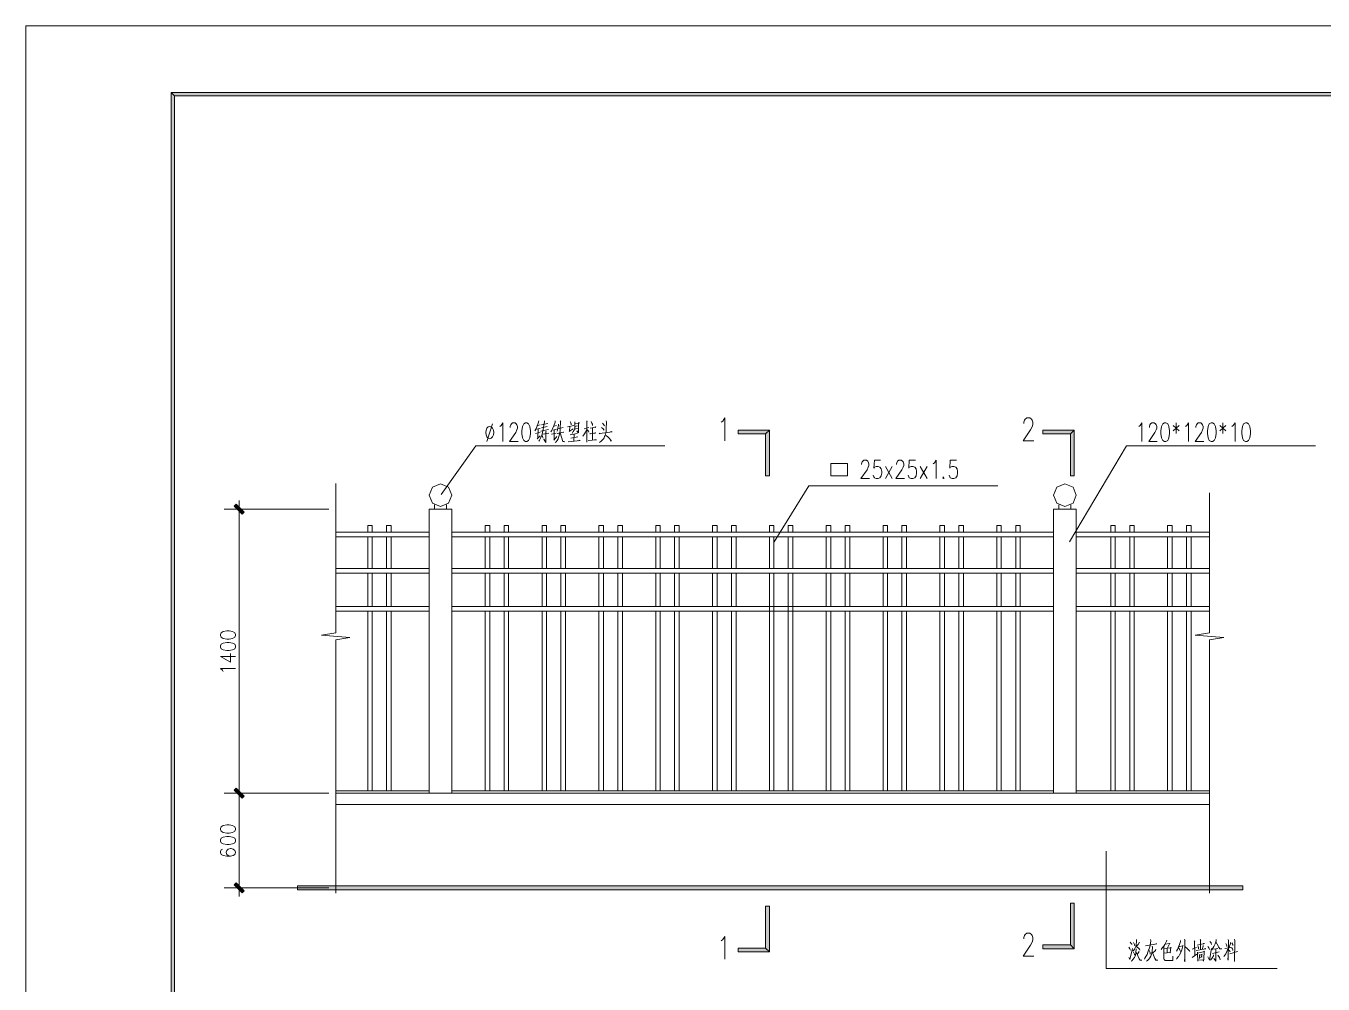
# Model space of a CAD drawing. Header units: millimetres. Extents: x 0 to 414, y 0 to 292.
# Drawn here: x 0 to 187.3, y 154.1 to 292.5 of the extents above; entities that cross this region are included whole.
import ezdxf

# ---------------------------------------------------------------- set-up
doc = ezdxf.new("R2010")
doc.units = ezdxf.units.MM

msp = doc.modelspace()

# ---------------------------------------------------------------- hatches: boundary and pattern name
h = msp.add_hatch(color=0)
h.dxf.hatch_style = 2
h.paths.add_polyline_path([(404.473833, 282.857222), (403.997583, 282.380972), (21.448889, 282.380972), (20.976167, 282.857222)])
h = msp.add_hatch(color=0)
h.dxf.hatch_style = 2
h.paths.add_polyline_path([(20.976167, 282.857222), (21.448889, 282.380972), (21.448889, 10.085917), (20.976167, 9.609667)])
h = msp.add_hatch(color=0)
h.dxf.hatch_style = 2
h.paths.add_polyline_path([(102.810028, 233.538889), (102.810028, 234.085694), (107.329111, 234.085694), (106.778778, 233.538889)])
h = msp.add_hatch(color=0)
h.dxf.hatch_style = 2
h.paths.add_polyline_path([(106.778778, 233.538889), (107.329111, 234.085694), (107.329111, 227.502861), (106.778778, 227.502861)])
h = msp.add_hatch(color=0)
h.dxf.hatch_style = 2
h.paths.add_polyline_path([(146.826111, 233.538889), (146.826111, 234.085694), (151.345194, 234.085694), (150.794861, 233.538889)])
h = msp.add_hatch(color=0)
h.dxf.hatch_style = 2
h.paths.add_polyline_path([(150.794861, 233.538889), (151.345194, 234.085694), (151.345194, 227.502861), (150.794861, 227.502861)])
h = msp.add_hatch(color=0)
h.dxf.hatch_style = 2
h.paths.add_polyline_path([(31.520694, 222.25), (31.231417, 221.957194), (30.081361, 223.10725), (30.370639, 223.396528)])
h = msp.add_hatch(color=0)
h.dxf.hatch_style = 2
h.paths.add_polyline_path([(31.520694, 181.218417), (31.231417, 180.929139), (30.081361, 182.075667), (30.370639, 182.364944)])
h = msp.add_hatch(color=0)
h.dxf.hatch_style = 2
h.paths.add_polyline_path([(30.081361, 182.075667), (30.370639, 182.364944), (31.520694, 181.218417), (31.231417, 180.929139)])
h = msp.add_hatch(color=0)
h.dxf.hatch_style = 2
h.paths.add_polyline_path([(30.081361, 168.398472), (30.370639, 168.691278), (31.520694, 167.541222), (31.231417, 167.251944)])
h = msp.add_hatch(color=0)
h.dxf.hatch_style = 2
h.paths.add_polyline_path([(175.693917, 168.24325), (175.693917, 167.696444), (39.183028, 167.696444), (39.183028, 168.24325)])
h = msp.add_hatch(color=0)
h.dxf.hatch_style = 2
h.paths.add_polyline_path([(107.329111, 158.732361), (106.778778, 159.279167), (106.778778, 165.315194), (107.329111, 165.315194)])
h = msp.add_hatch(color=0)
h.dxf.hatch_style = 2
h.paths.add_polyline_path([(151.345194, 159.180389), (150.794861, 159.727194), (150.794861, 165.763222), (151.345194, 165.763222)])
h = msp.add_hatch(color=0)
h.dxf.hatch_style = 2
h.paths.add_polyline_path([(102.810028, 158.732361), (102.810028, 159.279167), (106.778778, 159.279167), (107.329111, 158.732361)])
h = msp.add_hatch(color=0)
h.dxf.hatch_style = 2
h.paths.add_polyline_path([(146.826111, 159.180389), (146.826111, 159.727194), (150.794861, 159.727194), (151.345194, 159.180389)])

# ---------------------------------------------------------------- linework, layer by layer
at = {"color": 0, "lineweight": 0}
for points in [[(0, 0), (0, 292.466889), (414.0835, 292.466889), (414.0835, 0)], [(404.473833, 282.857222), (403.997583, 282.380972), (21.448889, 282.380972), (20.976167, 282.857222)], [(20.976167, 282.857222), (21.448889, 282.380972), (21.448889, 10.085917), (20.976167, 9.609667)], [(72.121889, 235.115806), (71.857306, 234.988806), (71.680917, 234.611333), (71.592722, 233.979861), (71.592722, 233.598861), (71.680917, 232.970917), (71.857306, 232.589917), (72.121889, 232.462917), (72.298278, 232.462917), (72.562861, 232.589917), (72.73925, 232.970917), (72.827444, 233.598861), (72.827444, 233.979861), (72.73925, 234.611333), (72.562861, 234.988806), (72.298278, 235.115806)], [(102.810028, 233.538889), (102.810028, 234.085694), (107.329111, 234.085694), (106.778778, 233.538889)], [(106.778778, 233.538889), (107.329111, 234.085694), (107.329111, 227.502861), (106.778778, 227.502861)], [(146.826111, 233.538889), (146.826111, 234.085694), (151.345194, 234.085694), (150.794861, 233.538889)], [(150.794861, 233.538889), (151.345194, 234.085694), (151.345194, 227.502861), (150.794861, 227.502861)], [(164.390917, 235.115806), (164.126333, 234.988806), (163.949944, 234.611333), (163.86175, 233.979861), (163.86175, 233.598861), (163.949944, 232.970917), (164.126333, 232.589917), (164.390917, 232.462917), (164.567306, 232.462917), (164.831889, 232.589917), (165.008278, 232.970917), (165.096472, 233.598861), (165.096472, 233.979861), (165.008278, 234.611333), (164.831889, 234.988806), (164.567306, 235.115806)], [(171.107806, 235.115806), (170.843222, 234.988806), (170.666833, 234.611333), (170.578639, 233.979861), (170.578639, 233.598861), (170.666833, 232.970917), (170.843222, 232.589917), (171.107806, 232.462917), (171.284194, 232.462917), (171.548778, 232.589917), (171.725167, 232.970917), (171.813361, 233.598861), (171.813361, 233.979861), (171.725167, 234.611333), (171.548778, 234.988806), (171.284194, 235.115806)], [(176.057278, 235.115806), (175.792694, 234.988806), (175.612778, 234.611333), (175.524583, 233.979861), (175.524583, 233.598861), (175.612778, 232.970917), (175.792694, 232.589917), (176.057278, 232.462917), (176.233667, 232.462917), (176.49825, 232.589917), (176.674639, 232.970917), (176.762833, 233.598861), (176.762833, 233.979861), (176.674639, 234.611333), (176.49825, 234.988806), (176.233667, 235.115806)], [(116.183833, 229.259694), (118.625056, 229.259694), (118.625056, 227.471111), (116.183833, 227.471111)], [(58.201278, 224.701806), (58.681056, 225.862444), (59.841694, 226.342222), (61.002333, 225.862444), (61.482111, 224.701806), (61.002333, 223.541167), (59.841694, 223.057861), (58.681056, 223.541167)], [(148.360694, 224.701806), (148.840472, 225.862444), (150.001111, 226.342222), (151.16175, 225.862444), (151.641528, 224.701806), (151.16175, 223.541167), (150.001111, 223.057861), (148.840472, 223.541167)], [(31.520694, 222.25), (31.231417, 221.957194), (30.081361, 223.10725), (30.370639, 223.396528)], [(28.067, 204.413556), (28.169306, 204.163083), (28.483278, 203.997278), (29.005389, 203.912611), (29.315833, 203.912611), (29.837944, 203.997278), (30.151917, 204.163083), (30.254222, 204.413556), (30.254222, 204.579361), (30.151917, 204.829833), (29.837944, 204.995639), (29.315833, 205.080306), (29.005389, 205.080306), (28.483278, 204.995639), (28.169306, 204.829833), (28.067, 204.579361)], [(28.067, 202.744917), (28.169306, 202.494444), (28.483278, 202.328639), (29.005389, 202.2475), (29.315833, 202.2475), (29.837944, 202.328639), (30.151917, 202.494444), (30.254222, 202.744917), (30.254222, 202.91425), (30.151917, 203.164722), (29.837944, 203.330528), (29.315833, 203.411667), (29.005389, 203.411667), (28.483278, 203.330528), (28.169306, 203.164722), (28.067, 202.91425)], [(31.520694, 181.218417), (31.231417, 180.929139), (30.081361, 182.075667), (30.370639, 182.364944)], [(30.081361, 182.075667), (30.370639, 182.364944), (31.520694, 181.218417), (31.231417, 180.929139)], [(28.067, 176.392417), (28.169306, 176.141944), (28.483278, 175.976139), (29.005389, 175.891472), (29.315833, 175.891472), (29.837944, 175.976139), (30.151917, 176.141944), (30.254222, 176.392417), (30.254222, 176.558222), (30.151917, 176.808694), (29.837944, 176.9745), (29.315833, 177.059167), (29.005389, 177.059167), (28.483278, 176.9745), (28.169306, 176.808694), (28.067, 176.558222)], [(28.067, 174.723778), (28.169306, 174.476833), (28.483278, 174.3075), (29.005389, 174.226361), (29.315833, 174.226361), (29.837944, 174.3075), (30.151917, 174.476833), (30.254222, 174.723778), (30.254222, 174.893111), (30.151917, 175.143583), (29.837944, 175.309389), (29.315833, 175.390528), (29.005389, 175.390528), (28.483278, 175.309389), (28.169306, 175.143583), (28.067, 174.893111)], [(30.081361, 168.398472), (30.370639, 168.691278), (31.520694, 167.541222), (31.231417, 167.251944)], [(175.693917, 168.24325), (175.693917, 167.696444), (39.183028, 167.696444), (39.183028, 168.24325)], [(107.329111, 158.732361), (106.778778, 159.279167), (106.778778, 165.315194), (107.329111, 165.315194)], [(151.345194, 159.180389), (150.794861, 159.727194), (150.794861, 165.763222), (151.345194, 165.763222)], [(102.810028, 158.732361), (102.810028, 159.279167), (106.778778, 159.279167), (107.329111, 158.732361)], [(146.826111, 159.180389), (146.826111, 159.727194), (150.794861, 159.727194), (151.345194, 159.180389)]]:
    msp.add_lwpolyline(points, close=True, dxfattribs=at)
for points in [[(67.348806, 234.988806), (66.555056, 232.462917)], [(68.410667, 234.611333), (68.587056, 234.738333), (68.851639, 235.115806), (68.851639, 232.462917)], [(69.9135, 234.484333), (69.9135, 234.611333), (70.001694, 234.861806), (70.089889, 234.988806), (70.266278, 235.115806), (70.619056, 235.115806), (70.795444, 234.988806), (70.883639, 234.861806), (70.971833, 234.611333), (70.971833, 234.357333), (70.883639, 234.106861), (70.70725, 233.725861), (69.825306, 232.462917), (71.060028, 232.462917)], [(74.065694, 235.443889), (73.956333, 235.080528), (73.75525, 234.561944), (73.610611, 234.202111), (73.487139, 233.993972)], [(74.227972, 234.332639), (74.210333, 234.332639), (73.719972, 234.202111)], [(73.938694, 234.255028), (73.899889, 232.858028), (73.811694, 232.805111), (74.245611, 233.270778)], [(73.88225, 234.770083), (74.245611, 234.872389)], [(74.841806, 235.443889), (74.841806, 235.260444), (74.788889, 234.770083), (74.679528, 234.202111), (74.570167, 233.736444), (74.460806, 233.348389), (74.298528, 232.935639), (74.153889, 232.649889), (74.044528, 232.469972)], [(74.316167, 233.944583), (75.459167, 234.177417)], [(75.240444, 234.614861), (74.425528, 234.434944)], [(74.443167, 234.847694), (75.332167, 235.055833)], [(76.415194, 235.415667), (76.379917, 235.211056), (76.2, 234.692472), (76.020083, 234.255028), (75.871917, 233.969278), (75.783722, 233.83875)], [(76.073, 234.071583), (76.577472, 234.226806)], [(76.270556, 234.099806), (76.252917, 232.678111), (76.217639, 232.625194), (76.651556, 233.143778)], [(76.616278, 234.745389), (76.235278, 234.667778)], [(77.138389, 235.415667), (77.212472, 235.288667), (77.177194, 235.313361), (77.12075, 234.304417), (77.103111, 233.993972), (77.050194, 233.556528), (76.99375, 233.299), (76.905556, 233.01325), (76.813833, 232.805111), (76.669194, 232.572278), (76.524556, 232.417056), (76.415194, 232.31475)], [(76.887917, 234.925306), (76.887917, 234.823), (76.796194, 234.382028), (76.725639, 234.1245), (76.669194, 233.916361)], [(76.778556, 234.279722), (77.554667, 234.459639)], [(78.189667, 234.561944), (79.075139, 234.770083)], [(78.514222, 234.614861), (78.478944, 233.916361), (78.404861, 233.891667), (79.004583, 234.279722)], [(78.588306, 235.338056), (78.715306, 235.055833), (78.715306, 234.872389), (78.6765, 235.133444)], [(79.237417, 235.288667), (79.237417, 235.055833), (79.237417, 234.639556), (79.219778, 234.357333), (79.149222, 234.099806), (79.022222, 233.866972), (78.859944, 233.605917)], [(79.618417, 234.304417), (79.1845, 234.202111)], [(79.600778, 234.304417), (79.1845, 234.202111)], [(79.258583, 235.027611), (79.854778, 235.105222), (79.798333, 235.23575), (79.780694, 234.794778), (79.780694, 233.916361), (79.763056, 233.71175), (79.509056, 233.969278), (79.745417, 233.71175)], [(79.258583, 234.614861), (79.618417, 234.717167)], [(80.99425, 234.202111), (80.793167, 233.814056), (80.630889, 233.528306), (80.415694, 233.221389)], [(80.577972, 234.279722), (81.24825, 234.459639)], [(80.976611, 235.415667), (81.011889, 235.288667), (80.99425, 235.313361), (80.976611, 232.339444), (80.958972, 232.547583), (80.976611, 232.805111)], [(81.011889, 234.1245), (81.209444, 233.916361), (81.265889, 233.789361)], [(81.445806, 234.357333), (82.296, 234.512556), (82.243083, 234.53725), (82.116083, 234.487861)], [(81.608083, 235.313361), (81.717444, 235.105222), (81.791528, 234.95), (81.791528, 234.745389)], [(81.791528, 234.382028), (81.770361, 232.649889)], [(83.742389, 235.415667), (83.834111, 235.23575), (83.798833, 235.288667), (83.798833, 234.925306), (83.781194, 234.614861), (83.763556, 234.357333), (83.763556, 234.099806), (83.742389, 233.891667), (83.707111, 233.71175), (83.671833, 233.503611), (83.615389, 233.323694), (83.544833, 233.143778), (83.453111, 232.988556), (83.364917, 232.833333), (83.255556, 232.702806), (83.128556, 232.572278), (82.983917, 232.445278), (82.874556, 232.367667), (82.804, 232.31475)], [(83.075639, 234.487861), (83.308472, 234.279722), (83.417833, 234.149194), (83.453111, 234.071583)], [(83.237917, 235.080528), (83.273194, 235.055833), (83.417833, 234.847694), (83.544833, 234.717167)], [(100.368806, 235.211056), (100.587528, 235.366278), (100.919139, 235.842528), (100.919139, 232.526417)], [(144.053278, 235.052306), (144.053278, 235.211056), (144.162639, 235.525028), (144.272, 235.683778), (144.49425, 235.842528), (144.935222, 235.842528), (145.157472, 235.683778), (145.266833, 235.525028), (145.379722, 235.211056), (145.379722, 234.893556), (145.266833, 234.579583), (145.048111, 234.106861), (143.943917, 232.526417), (145.489083, 232.526417)], [(160.679694, 234.611333), (160.856083, 234.738333), (161.120667, 235.115806), (161.120667, 232.462917)], [(162.182528, 234.484333), (162.182528, 234.611333), (162.270722, 234.861806), (162.358917, 234.988806), (162.535306, 235.115806), (162.888083, 235.115806), (163.064472, 234.988806), (163.152667, 234.861806), (163.240861, 234.611333), (163.240861, 234.357333), (163.152667, 234.106861), (162.976278, 233.725861), (162.094333, 232.462917), (163.329056, 232.462917)], [(165.629167, 234.738333), (166.511111, 233.979861)], [(166.511111, 234.738333), (165.629167, 233.979861)], [(166.070139, 235.115806), (166.070139, 233.598861)], [(167.396583, 234.611333), (167.572972, 234.738333), (167.837556, 235.115806), (167.837556, 232.462917)], [(168.899417, 234.484333), (168.899417, 234.611333), (168.987611, 234.861806), (169.075806, 234.988806), (169.252194, 235.115806), (169.604972, 235.115806), (169.781361, 234.988806), (169.869556, 234.861806), (169.95775, 234.611333), (169.95775, 234.357333), (169.869556, 234.106861), (169.693167, 233.725861), (168.811222, 232.462917), (170.045944, 232.462917)], [(172.346056, 234.738333), (173.228, 233.979861)], [(173.228, 234.738333), (172.346056, 233.979861)], [(172.787028, 235.115806), (172.787028, 233.598861)], [(174.113472, 234.611333), (174.289861, 234.738333), (174.554444, 235.115806), (174.554444, 232.462917)], [(73.575333, 233.581222), (74.245611, 233.789361)], [(74.534889, 233.299), (74.626611, 233.037944), (74.661889, 232.935639)], [(74.64425, 233.503611), (75.512083, 233.658833)], [(75.042889, 233.944583), (75.095806, 233.83875), (75.078167, 233.83875), (75.078167, 232.702806), (75.060528, 232.417056), (75.042889, 232.31475), (74.788889, 232.755722), (75.021722, 232.367667)], [(76.542194, 233.658833), (75.893083, 233.478917)], [(77.646389, 233.789361), (77.611111, 233.789361), (76.704472, 233.605917)], [(77.138389, 233.683528), (77.50175, 232.445278), (77.808667, 232.392361), (77.50175, 232.494667), (77.431194, 232.678111)], [(78.260222, 232.417056), (79.999417, 232.572278), (79.925333, 232.625194), (79.745417, 232.547583)], [(79.600778, 233.581222), (78.5495, 233.401306)], [(78.641222, 232.935639), (79.653694, 233.115556)], [(79.131583, 233.450694), (79.092778, 232.494667)], [(81.174167, 232.572278), (82.370083, 232.702806), (82.278361, 232.702806), (82.059639, 232.678111)], [(81.392889, 233.581222), (81.445806, 233.556528), (82.225444, 233.658833), (82.169, 233.683528), (81.989083, 233.658833)], [(82.765194, 233.634139), (82.839278, 233.556528), (82.856917, 233.581222), (84.61375, 233.83875), (84.504389, 233.866972), (84.303306, 233.814056)], [(83.781194, 233.299), (84.031667, 233.090861), (84.23275, 232.858028), (84.377389, 232.702806), (84.469111, 232.6005), (84.504389, 232.494667), (84.395028, 232.649889)], [(59.961639, 224.79), (64.956972, 231.8385), (92.226694, 231.8385)], [(150.646694, 217.939056), (158.905222, 231.8385), (186.178472, 231.8385)], [(120.632361, 229.108), (120.632361, 229.235), (120.720556, 229.485472), (120.80875, 229.612472), (120.985139, 229.739472), (121.341444, 229.739472), (121.517833, 229.612472), (121.606028, 229.485472), (121.694222, 229.235), (121.694222, 228.981), (121.606028, 228.730528), (121.429639, 228.349528), (120.544167, 227.086583), (121.782417, 227.086583)], [(123.373444, 229.739472), (122.487972, 229.739472), (122.399778, 228.603528), (122.487972, 228.730528), (122.752556, 228.854), (123.020667, 228.854), (123.28525, 228.730528), (123.461639, 228.476528), (123.549833, 228.099056), (123.549833, 227.845056), (123.461639, 227.467583), (123.28525, 227.213583), (123.020667, 227.086583), (122.752556, 227.086583), (122.487972, 227.213583), (122.399778, 227.340583), (122.311583, 227.594583)], [(124.079, 227.086583), (125.052667, 228.854)], [(125.052667, 227.086583), (124.079, 228.854)], [(125.670028, 229.108), (125.670028, 229.235), (125.758222, 229.485472), (125.846417, 229.612472), (126.022806, 229.739472), (126.375583, 229.739472), (126.5555, 229.612472), (126.643694, 229.485472), (126.731889, 229.235), (126.731889, 228.981), (126.643694, 228.730528), (126.463778, 228.349528), (125.581833, 227.086583), (126.820083, 227.086583)], [(128.411111, 229.739472), (127.525639, 229.739472), (127.437444, 228.603528), (127.525639, 228.730528), (127.790222, 228.854), (128.054806, 228.854), (128.322917, 228.730528), (128.499306, 228.476528), (128.5875, 228.099056), (128.5875, 227.845056), (128.499306, 227.467583), (128.322917, 227.213583), (128.054806, 227.086583), (127.790222, 227.086583), (127.525639, 227.213583), (127.437444, 227.340583), (127.34925, 227.594583)], [(129.116667, 227.086583), (130.090333, 228.854)], [(130.090333, 227.086583), (129.116667, 228.854)], [(130.972278, 229.235), (131.148667, 229.362), (131.41325, 229.739472), (131.41325, 227.086583)], [(134.330722, 229.739472), (133.448778, 229.739472), (133.357056, 228.603528), (133.448778, 228.730528), (133.713361, 228.854), (133.977944, 228.854), (134.242528, 228.730528), (134.418917, 228.476528), (134.507111, 228.099056), (134.507111, 227.845056), (134.418917, 227.467583), (134.242528, 227.213583), (133.977944, 227.086583), (133.713361, 227.086583), (133.448778, 227.213583), (133.357056, 227.340583), (133.268861, 227.594583)], [(132.475111, 227.340583), (132.386917, 227.213583), (132.475111, 227.086583), (132.563306, 227.213583)], [(44.714583, 226.395139), (44.714583, 204.822778), (42.661417, 204.480583), (46.764222, 204.138389), (44.714583, 203.796194), (44.714583, 167.220194)], [(108.024083, 217.960222), (113.019417, 226.056472), (140.292667, 226.056472)], [(170.874972, 225.026361), (170.874972, 204.822778), (168.821806, 204.480583), (172.924611, 204.138389), (170.874972, 203.796194), (170.874972, 167.220194)], [(30.801028, 221.445667), (30.801028, 223.908056)], [(58.977389, 223.304806), (58.977389, 222.676861)], [(60.706, 223.304806), (60.706, 222.676861)], [(149.136806, 223.304806), (149.136806, 222.676861)], [(150.865417, 223.304806), (150.865417, 222.676861)], [(43.740917, 222.676861), (28.613806, 222.676861)], [(30.801028, 181.655861), (30.801028, 222.669806)], [(61.482111, 222.676861), (58.201278, 222.676861)], [(58.201278, 181.645278), (58.201278, 222.676861)], [(61.482111, 181.645278), (61.482111, 222.676861)], [(151.641528, 222.676861), (148.360694, 222.676861)], [(148.360694, 181.648806), (148.360694, 222.676861)], [(151.641528, 181.648806), (151.641528, 222.676861)], [(44.714583, 219.336056), (52.729694, 219.336056)], [(49.3395, 219.336056), (49.3395, 220.320306)], [(49.995667, 220.320306), (49.3395, 220.320306)], [(49.995667, 219.336056), (49.995667, 220.320306)], [(49.995667, 219.336056), (52.073528, 219.336056)], [(52.073528, 219.336056), (52.073528, 220.320306)], [(52.729694, 220.320306), (52.073528, 220.320306)], [(52.729694, 219.336056), (52.729694, 220.320306)], [(52.729694, 219.336056), (58.201278, 219.336056)], [(148.360694, 219.336056), (61.482111, 219.336056)], [(66.297528, 219.336056), (66.297528, 220.320306)], [(66.953694, 220.320306), (66.297528, 220.320306)], [(66.953694, 219.336056), (66.953694, 220.320306)], [(69.031556, 219.336056), (66.953694, 219.336056)], [(69.031556, 219.336056), (69.031556, 220.320306)], [(69.687722, 220.320306), (69.031556, 220.320306)], [(69.687722, 219.336056), (69.687722, 220.320306)], [(74.503139, 219.336056), (69.687722, 219.336056)], [(74.503139, 219.336056), (74.503139, 220.320306)], [(75.159306, 220.320306), (74.503139, 220.320306)], [(75.159306, 219.336056), (75.159306, 220.320306)], [(77.237167, 219.336056), (75.159306, 219.336056)], [(77.237167, 219.336056), (77.237167, 220.320306)], [(77.896861, 220.320306), (77.237167, 220.320306)], [(77.896861, 219.336056), (77.896861, 220.320306)], [(82.70875, 219.336056), (77.896861, 219.336056)], [(82.70875, 219.336056), (82.70875, 220.320306)], [(83.364917, 220.320306), (82.70875, 220.320306)], [(83.364917, 219.336056), (83.364917, 220.320306)], [(85.446306, 219.336056), (83.364917, 219.336056)], [(85.446306, 219.336056), (85.446306, 220.320306)], [(86.102472, 220.320306), (85.446306, 220.320306)], [(86.102472, 219.336056), (86.102472, 220.320306)], [(90.914361, 219.336056), (86.102472, 219.336056)], [(90.914361, 219.336056), (90.914361, 220.320306)], [(91.570528, 220.320306), (90.914361, 220.320306)], [(91.570528, 219.336056), (91.570528, 220.320306)], [(93.651917, 219.336056), (91.570528, 219.336056)], [(94.308083, 220.320306), (93.651917, 220.320306)], [(93.651917, 219.336056), (93.651917, 220.320306)], [(94.308083, 219.336056), (94.308083, 220.320306)], [(99.1235, 219.336056), (94.308083, 219.336056)], [(99.1235, 219.336056), (99.1235, 220.320306)], [(99.779667, 220.320306), (99.1235, 220.320306)], [(99.779667, 219.336056), (99.779667, 220.320306)], [(101.857528, 219.336056), (99.779667, 219.336056)], [(101.857528, 219.336056), (101.857528, 220.320306)], [(102.513694, 220.320306), (101.857528, 220.320306)], [(102.513694, 219.336056), (102.513694, 220.320306)], [(107.329111, 219.336056), (102.513694, 219.336056)], [(107.329111, 219.336056), (107.329111, 220.320306)], [(107.985278, 220.320306), (107.329111, 220.320306)], [(107.985278, 219.336056), (107.985278, 220.320306)], [(110.063139, 219.336056), (107.985278, 219.336056)], [(110.063139, 219.336056), (110.063139, 220.320306)], [(110.719306, 220.320306), (110.063139, 220.320306)], [(110.719306, 219.336056), (110.719306, 220.320306)], [(115.534722, 219.336056), (110.719306, 219.336056)], [(115.534722, 219.336056), (115.534722, 220.320306)], [(116.190889, 220.320306), (115.534722, 220.320306)], [(116.190889, 219.336056), (116.190889, 220.320306)], [(118.26875, 219.336056), (116.190889, 219.336056)], [(118.26875, 219.336056), (118.26875, 220.320306)], [(118.924917, 220.320306), (118.26875, 220.320306)], [(118.924917, 219.336056), (118.924917, 220.320306)], [(123.740333, 219.336056), (118.924917, 219.336056)], [(123.740333, 219.336056), (123.740333, 220.320306)], [(124.3965, 220.320306), (123.740333, 220.320306)], [(124.3965, 219.336056), (124.3965, 220.320306)], [(126.474361, 219.336056), (124.3965, 219.336056)], [(126.474361, 219.336056), (126.474361, 220.320306)], [(127.134056, 220.320306), (126.474361, 220.320306)], [(127.134056, 219.336056), (127.134056, 220.320306)], [(131.945944, 219.336056), (127.134056, 219.336056)], [(132.602111, 220.320306), (131.945944, 220.320306)], [(131.945944, 219.336056), (131.945944, 220.320306)], [(132.602111, 219.336056), (132.602111, 220.320306)], [(134.6835, 219.336056), (132.602111, 219.336056)], [(135.339667, 220.320306), (134.6835, 220.320306)], [(134.6835, 219.336056), (134.6835, 220.320306)], [(135.339667, 219.336056), (135.339667, 220.320306)], [(140.151556, 219.336056), (135.339667, 219.336056)], [(140.151556, 219.336056), (140.151556, 220.320306)], [(140.807722, 220.320306), (140.151556, 220.320306)], [(140.807722, 219.336056), (140.807722, 220.320306)], [(142.889111, 219.336056), (140.807722, 219.336056)], [(143.545278, 220.320306), (142.889111, 220.320306)], [(142.889111, 219.336056), (142.889111, 220.320306)], [(143.545278, 219.336056), (143.545278, 220.320306)], [(148.360694, 219.336056), (143.545278, 219.336056)], [(151.641528, 219.336056), (168.207972, 219.336056)], [(157.264806, 220.320306), (156.608639, 220.320306)], [(156.608639, 219.336056), (156.608639, 220.320306)], [(157.264806, 219.336056), (157.264806, 220.320306)], [(157.264806, 219.336056), (159.346194, 219.336056)], [(160.002361, 220.320306), (159.346194, 220.320306)], [(159.346194, 219.336056), (159.346194, 220.320306)], [(160.002361, 219.336056), (160.002361, 220.320306)], [(160.002361, 219.336056), (164.817778, 219.336056)], [(165.473944, 220.320306), (164.817778, 220.320306)], [(164.817778, 219.336056), (164.817778, 220.320306)], [(165.473944, 219.336056), (165.473944, 220.320306)], [(165.473944, 219.336056), (167.551806, 219.336056)], [(168.207972, 220.320306), (167.551806, 220.320306)], [(167.551806, 219.336056), (167.551806, 220.320306)], [(168.207972, 219.336056), (168.207972, 220.320306)], [(168.207972, 219.336056), (170.874972, 219.336056)], [(44.714583, 218.679889), (52.729694, 218.679889)], [(49.3395, 214.079667), (49.3395, 218.679889)], [(49.995667, 218.679889), (52.073528, 218.679889)], [(49.995667, 214.079667), (49.995667, 218.679889)], [(52.073528, 214.079667), (52.073528, 218.679889)], [(52.729694, 214.079667), (52.729694, 218.679889)], [(52.729694, 218.679889), (58.201278, 218.679889)], [(148.360694, 218.679889), (61.482111, 218.679889)], [(61.482111, 214.079667), (61.482111, 218.679889)], [(66.297528, 214.079667), (66.297528, 218.679889)], [(69.031556, 218.679889), (66.953694, 218.679889)], [(66.953694, 214.079667), (66.953694, 218.679889)], [(69.031556, 216.157528), (69.031556, 218.679889)], [(69.687722, 214.079667), (69.687722, 218.679889)], [(74.503139, 218.679889), (69.687722, 218.679889)], [(74.503139, 214.079667), (74.503139, 218.679889)], [(77.237167, 218.679889), (75.159306, 218.679889)], [(75.159306, 214.079667), (75.159306, 218.679889)], [(77.237167, 214.079667), (77.237167, 218.679889)], [(77.896861, 214.079667), (77.896861, 218.679889)], [(82.70875, 218.679889), (77.896861, 218.679889)], [(82.70875, 214.079667), (82.70875, 218.679889)], [(83.364917, 214.079667), (83.364917, 218.679889)], [(85.446306, 218.679889), (83.364917, 218.679889)], [(85.446306, 214.079667), (85.446306, 218.679889)], [(86.102472, 214.079667), (86.102472, 218.679889)], [(90.914361, 218.679889), (86.102472, 218.679889)], [(90.914361, 214.079667), (90.914361, 218.679889)], [(91.570528, 214.079667), (91.570528, 218.679889)], [(93.651917, 218.679889), (91.570528, 218.679889)], [(93.651917, 214.079667), (93.651917, 218.679889)], [(94.308083, 214.079667), (94.308083, 218.679889)], [(99.1235, 218.679889), (94.308083, 218.679889)], [(99.1235, 214.079667), (99.1235, 218.679889)], [(101.857528, 218.679889), (99.779667, 218.679889)], [(99.779667, 214.079667), (99.779667, 218.679889)], [(101.857528, 214.079667), (101.857528, 218.679889)], [(102.513694, 214.079667), (102.513694, 218.679889)], [(107.329111, 218.679889), (102.513694, 218.679889)], [(107.329111, 214.079667), (107.329111, 218.679889)], [(110.063139, 218.679889), (107.985278, 218.679889)], [(107.985278, 214.079667), (107.985278, 218.679889)], [(110.063139, 214.079667), (110.063139, 218.679889)], [(115.534722, 218.679889), (110.719306, 218.679889)], [(110.719306, 214.079667), (110.719306, 218.679889)], [(115.534722, 214.079667), (115.534722, 218.679889)], [(118.26875, 218.679889), (116.190889, 218.679889)], [(116.190889, 214.079667), (116.190889, 218.679889)], [(118.26875, 214.079667), (118.26875, 218.679889)], [(123.740333, 218.679889), (118.924917, 218.679889)], [(118.924917, 214.079667), (118.924917, 218.679889)], [(123.740333, 214.079667), (123.740333, 218.679889)], [(126.474361, 218.679889), (124.3965, 218.679889)], [(124.3965, 214.079667), (124.3965, 218.679889)], [(126.474361, 214.079667), (126.474361, 218.679889)], [(131.945944, 218.679889), (127.134056, 218.679889)], [(127.134056, 214.079667), (127.134056, 218.679889)], [(131.945944, 214.079667), (131.945944, 218.679889)], [(134.6835, 218.679889), (132.602111, 218.679889)], [(132.602111, 214.079667), (132.602111, 218.679889)], [(134.6835, 214.079667), (134.6835, 218.679889)], [(140.151556, 218.679889), (135.339667, 218.679889)], [(135.339667, 214.079667), (135.339667, 218.679889)], [(140.151556, 214.079667), (140.151556, 218.679889)], [(142.889111, 218.679889), (140.807722, 218.679889)], [(140.807722, 214.079667), (140.807722, 218.679889)], [(142.889111, 214.079667), (142.889111, 218.679889)], [(148.360694, 218.679889), (143.545278, 218.679889)], [(143.545278, 214.079667), (143.545278, 218.679889)], [(151.641528, 218.679889), (168.207972, 218.679889)], [(156.608639, 214.079667), (156.608639, 218.679889)], [(157.264806, 216.157528), (157.264806, 218.679889)], [(157.264806, 218.679889), (159.346194, 218.679889)], [(159.346194, 216.157528), (159.346194, 218.679889)], [(160.002361, 214.079667), (160.002361, 218.679889)], [(160.002361, 214.079667), (160.002361, 218.679889)], [(160.002361, 218.679889), (164.817778, 218.679889)], [(164.817778, 214.079667), (164.817778, 218.679889)], [(165.473944, 216.157528), (165.473944, 218.679889)], [(165.473944, 218.679889), (167.551806, 218.679889)], [(167.551806, 216.157528), (167.551806, 218.679889)], [(168.207972, 214.079667), (168.207972, 218.679889)], [(168.207972, 218.679889), (170.874972, 218.679889)], [(66.953694, 214.079667), (66.953694, 216.157528)], [(69.031556, 214.079667), (69.031556, 216.157528)], [(75.159306, 214.079667), (75.159306, 216.157528)], [(77.237167, 214.079667), (77.237167, 216.157528)], [(157.264806, 214.079667), (157.264806, 216.157528)], [(159.346194, 214.079667), (159.346194, 216.157528)], [(165.473944, 214.079667), (165.473944, 216.157528)], [(167.551806, 214.079667), (167.551806, 216.157528)], [(52.729694, 214.079667), (44.714583, 214.079667)], [(52.729694, 214.079667), (58.201278, 214.079667)], [(148.360694, 214.079667), (61.482111, 214.079667)], [(69.031556, 214.079667), (66.953694, 214.079667)], [(74.503139, 214.079667), (69.687722, 214.079667)], [(77.237167, 214.079667), (75.159306, 214.079667)], [(82.70875, 214.079667), (77.896861, 214.079667)], [(90.914361, 214.079667), (86.102472, 214.079667)], [(168.207972, 214.079667), (151.641528, 214.079667)], [(159.346194, 214.079667), (157.264806, 214.079667)], [(164.817778, 214.079667), (160.002361, 214.079667)], [(167.551806, 214.079667), (165.473944, 214.079667)], [(170.874972, 214.079667), (168.207972, 214.079667)], [(52.729694, 213.4235), (44.714583, 213.4235)], [(49.3395, 208.608083), (49.3395, 213.4235)], [(49.995667, 208.608083), (49.995667, 213.4235)], [(52.073528, 213.4235), (49.995667, 213.4235)], [(52.073528, 208.608083), (52.073528, 213.4235)], [(52.729694, 208.608083), (52.729694, 213.4235)], [(52.729694, 213.4235), (58.201278, 213.4235)], [(148.360694, 213.4235), (61.482111, 213.4235)], [(66.297528, 208.608083), (66.297528, 213.4235)], [(66.297528, 208.608083), (66.297528, 213.4235)], [(66.953694, 208.608083), (66.953694, 213.4235)], [(66.953694, 208.608083), (66.953694, 213.4235)], [(69.031556, 213.4235), (66.953694, 213.4235)], [(69.031556, 208.608083), (69.031556, 213.4235)], [(74.503139, 213.4235), (69.687722, 213.4235)], [(69.687722, 208.608083), (69.687722, 213.4235)], [(74.503139, 208.608083), (74.503139, 213.4235)], [(74.503139, 208.608083), (74.503139, 213.4235)], [(75.159306, 208.608083), (75.159306, 213.4235)], [(75.159306, 208.608083), (75.159306, 213.4235)], [(77.237167, 213.4235), (75.159306, 213.4235)], [(77.237167, 208.608083), (77.237167, 213.4235)], [(77.237167, 208.608083), (77.237167, 213.4235)], [(77.896861, 208.608083), (77.896861, 213.4235)], [(82.70875, 213.4235), (77.896861, 213.4235)], [(82.70875, 208.608083), (82.70875, 213.4235)], [(83.364917, 208.608083), (83.364917, 213.4235)], [(85.446306, 213.4235), (83.364917, 213.4235)], [(85.446306, 208.608083), (85.446306, 213.4235)], [(90.914361, 213.4235), (86.102472, 213.4235)], [(86.102472, 208.608083), (86.102472, 213.4235)], [(90.914361, 208.608083), (90.914361, 213.4235)], [(91.570528, 208.608083), (91.570528, 213.4235)], [(93.651917, 213.4235), (91.570528, 213.4235)], [(93.651917, 208.608083), (93.651917, 213.4235)], [(99.1235, 213.4235), (94.308083, 213.4235)], [(94.308083, 208.608083), (94.308083, 213.4235)], [(99.1235, 208.608083), (99.1235, 213.4235)], [(99.779667, 208.608083), (99.779667, 213.4235)], [(101.857528, 213.4235), (99.779667, 213.4235)], [(101.857528, 208.608083), (101.857528, 213.4235)], [(107.329111, 213.4235), (102.513694, 213.4235)], [(102.513694, 208.608083), (102.513694, 213.4235)], [(107.329111, 207.951917), (107.329111, 213.4235)], [(107.985278, 207.951917), (107.985278, 213.4235)], [(110.063139, 207.951917), (110.063139, 213.4235)], [(110.719306, 207.951917), (110.719306, 213.4235)], [(115.534722, 208.608083), (115.534722, 213.4235)], [(116.190889, 208.608083), (116.190889, 213.4235)], [(118.26875, 208.608083), (118.26875, 213.4235)], [(118.924917, 208.608083), (118.924917, 213.4235)], [(123.740333, 208.608083), (123.740333, 213.4235)], [(124.3965, 208.608083), (124.3965, 213.4235)], [(126.474361, 208.608083), (126.474361, 213.4235)], [(127.134056, 208.608083), (127.134056, 213.4235)], [(131.945944, 208.608083), (131.945944, 213.4235)], [(132.602111, 208.608083), (132.602111, 213.4235)], [(134.6835, 208.608083), (134.6835, 213.4235)], [(135.339667, 208.608083), (135.339667, 213.4235)], [(140.151556, 208.608083), (140.151556, 213.4235)], [(140.807722, 208.608083), (140.807722, 213.4235)], [(142.889111, 208.608083), (142.889111, 213.4235)], [(143.545278, 208.608083), (143.545278, 213.4235)], [(168.207972, 213.4235), (151.641528, 213.4235)], [(156.608639, 208.608083), (156.608639, 213.4235)], [(159.346194, 213.4235), (157.264806, 213.4235)], [(157.264806, 208.608083), (157.264806, 213.4235)], [(159.346194, 208.608083), (159.346194, 213.4235)], [(160.002361, 208.608083), (160.002361, 213.4235)], [(164.817778, 213.4235), (160.002361, 213.4235)], [(164.817778, 208.608083), (164.817778, 213.4235)], [(167.551806, 213.4235), (165.473944, 213.4235)], [(165.473944, 208.608083), (165.473944, 213.4235)], [(167.551806, 208.608083), (167.551806, 213.4235)], [(168.207972, 208.608083), (168.207972, 213.4235)], [(170.874972, 213.4235), (168.207972, 213.4235)], [(52.729694, 208.608083), (44.714583, 208.608083)], [(49.3395, 207.951917), (44.714583, 207.951917)], [(49.3395, 207.951917), (58.201278, 207.951917)], [(49.3395, 181.976889), (49.3395, 207.951917)], [(52.073528, 208.608083), (49.995667, 208.608083)], [(49.995667, 181.976889), (49.995667, 207.951917)], [(52.073528, 181.976889), (52.073528, 207.951917)], [(52.729694, 208.608083), (58.201278, 208.608083)], [(52.729694, 181.976889), (52.729694, 207.951917)], [(148.360694, 208.608083), (61.482111, 208.608083)], [(148.360694, 207.951917), (61.482111, 207.951917)], [(66.297528, 181.976889), (66.297528, 207.951917)], [(69.031556, 208.608083), (66.953694, 208.608083)], [(66.953694, 205.217889), (66.953694, 207.951917)], [(66.953694, 207.951917), (66.953694, 205.874056)], [(69.031556, 207.951917), (66.953694, 207.951917)], [(69.031556, 205.217889), (69.031556, 207.951917)], [(69.031556, 207.951917), (69.031556, 205.874056)], [(74.503139, 208.608083), (69.687722, 208.608083)], [(74.503139, 207.951917), (69.687722, 207.951917)], [(69.687722, 181.976889), (69.687722, 207.951917)], [(74.503139, 181.976889), (74.503139, 207.951917)], [(77.237167, 208.608083), (75.159306, 208.608083)], [(75.159306, 205.217889), (75.159306, 207.951917)], [(75.159306, 207.951917), (75.159306, 205.874056)], [(77.237167, 207.951917), (75.159306, 207.951917)], [(77.237167, 205.217889), (77.237167, 207.951917)], [(77.237167, 207.951917), (77.237167, 205.874056)], [(82.70875, 208.608083), (77.896861, 208.608083)], [(82.70875, 207.951917), (77.896861, 207.951917)], [(77.896861, 181.976889), (77.896861, 207.951917)], [(82.70875, 181.976889), (82.70875, 207.951917)], [(85.446306, 208.608083), (83.364917, 208.608083)], [(83.364917, 205.217889), (83.364917, 207.951917)], [(83.364917, 207.951917), (83.364917, 205.874056)], [(85.446306, 207.951917), (83.364917, 207.951917)], [(85.446306, 205.217889), (85.446306, 207.951917)], [(85.446306, 207.951917), (85.446306, 205.874056)], [(90.914361, 208.608083), (86.102472, 208.608083)], [(90.914361, 207.951917), (86.102472, 207.951917)], [(86.102472, 181.976889), (86.102472, 207.951917)], [(90.914361, 181.976889), (90.914361, 207.951917)], [(93.651917, 208.608083), (91.570528, 208.608083)], [(91.570528, 205.217889), (91.570528, 207.951917)], [(91.570528, 207.951917), (91.570528, 205.874056)], [(93.651917, 207.951917), (91.570528, 207.951917)], [(93.651917, 205.217889), (93.651917, 207.951917)], [(93.651917, 207.951917), (93.651917, 205.874056)], [(99.1235, 208.608083), (94.308083, 208.608083)], [(99.1235, 207.951917), (94.308083, 207.951917)], [(94.308083, 181.976889), (94.308083, 207.951917)], [(99.1235, 181.976889), (99.1235, 207.951917)], [(99.779667, 181.976889), (99.779667, 207.951917)], [(101.857528, 181.976889), (101.857528, 207.951917)], [(102.513694, 181.976889), (102.513694, 207.951917)], [(107.329111, 181.976889), (107.329111, 207.951917)], [(107.985278, 181.976889), (107.985278, 207.951917)], [(110.063139, 181.976889), (110.063139, 207.951917)], [(110.719306, 181.976889), (110.719306, 207.951917)], [(115.534722, 181.976889), (115.534722, 207.951917)], [(116.190889, 181.976889), (116.190889, 207.951917)], [(116.190889, 181.976889), (116.190889, 207.951917)], [(118.26875, 181.976889), (118.26875, 207.951917)], [(118.26875, 181.976889), (118.26875, 207.951917)], [(118.924917, 181.976889), (118.924917, 207.951917)], [(123.740333, 181.976889), (123.740333, 207.951917)], [(124.3965, 181.976889), (124.3965, 207.951917)], [(126.474361, 181.976889), (126.474361, 207.951917)], [(127.134056, 181.976889), (127.134056, 207.951917)], [(131.945944, 181.976889), (131.945944, 207.951917)], [(132.602111, 181.976889), (132.602111, 207.951917)], [(134.6835, 181.976889), (134.6835, 207.951917)], [(135.339667, 181.976889), (135.339667, 207.951917)], [(140.151556, 181.976889), (140.151556, 207.951917)], [(140.807722, 181.976889), (140.807722, 207.951917)], [(142.889111, 181.976889), (142.889111, 207.951917)], [(143.545278, 181.976889), (143.545278, 207.951917)], [(168.207972, 208.608083), (151.641528, 208.608083)], [(168.207972, 207.951917), (151.641528, 207.951917)], [(156.608639, 181.976889), (156.608639, 207.951917)], [(159.346194, 208.608083), (157.264806, 208.608083)], [(159.346194, 207.951917), (157.264806, 207.951917)], [(157.264806, 207.951917), (157.264806, 205.217889)], [(157.264806, 205.874056), (157.264806, 207.951917)], [(159.346194, 207.951917), (159.346194, 205.217889)], [(159.346194, 205.874056), (159.346194, 207.951917)], [(164.817778, 208.608083), (160.002361, 208.608083)], [(164.817778, 207.951917), (160.002361, 207.951917)], [(160.002361, 181.976889), (160.002361, 207.951917)], [(164.817778, 181.976889), (164.817778, 207.951917)], [(167.551806, 208.608083), (165.473944, 208.608083)], [(167.551806, 207.951917), (165.473944, 207.951917)], [(165.473944, 207.951917), (165.473944, 205.217889)], [(165.473944, 205.874056), (165.473944, 207.951917)], [(167.551806, 207.951917), (167.551806, 205.217889)], [(167.551806, 205.874056), (167.551806, 207.951917)], [(170.874972, 208.608083), (168.207972, 208.608083)], [(170.874972, 207.951917), (168.207972, 207.951917)], [(168.207972, 181.976889), (168.207972, 207.951917)], [(66.953694, 181.976889), (66.953694, 205.217889)], [(69.031556, 181.976889), (69.031556, 205.217889)], [(75.159306, 181.976889), (75.159306, 205.217889)], [(77.237167, 181.976889), (77.237167, 205.217889)], [(83.364917, 181.976889), (83.364917, 205.217889)], [(85.446306, 181.976889), (85.446306, 205.217889)], [(91.570528, 181.976889), (91.570528, 205.217889)], [(93.651917, 181.976889), (93.651917, 205.217889)], [(124.3965, 181.976889), (124.3965, 205.217889)], [(126.474361, 181.976889), (126.474361, 205.217889)], [(132.602111, 181.976889), (132.602111, 205.217889)], [(134.6835, 181.976889), (134.6835, 205.217889)], [(140.807722, 181.976889), (140.807722, 205.217889)], [(142.889111, 181.976889), (142.889111, 205.217889)], [(157.264806, 181.976889), (157.264806, 205.217889)], [(159.346194, 181.976889), (159.346194, 205.217889)], [(165.473944, 181.976889), (165.473944, 205.217889)], [(167.551806, 181.976889), (167.551806, 205.217889)], [(28.067, 201.411417), (29.523972, 200.578861), (29.523972, 201.827694)], [(28.067, 201.411417), (30.254222, 201.411417)], [(28.483278, 199.245361), (28.377444, 199.411167), (28.067, 199.661639), (30.254222, 199.661639)], [(43.740917, 181.648806), (28.613806, 181.648806)], [(43.740917, 181.648806), (28.613806, 181.648806)], [(30.801028, 180.417611), (30.801028, 182.876472)], [(30.801028, 182.876472), (30.801028, 180.417611)], [(44.714583, 181.976889), (58.201278, 181.976889)], [(170.874972, 181.648806), (44.714583, 181.648806)], [(61.482111, 181.976889), (148.360694, 181.976889)], [(170.874972, 181.976889), (151.641528, 181.976889)], [(30.801028, 167.978667), (30.801028, 181.638222)], [(170.874972, 180.004861), (44.714583, 180.004861)], [(28.377444, 173.559611), (28.169306, 173.474944), (28.067, 173.224472), (28.067, 173.058667), (28.169306, 172.808194), (28.483278, 172.642389), (29.005389, 172.557722), (29.523972, 172.557722), (29.94025, 172.642389), (30.151917, 172.808194), (30.254222, 173.058667), (30.254222, 173.139806), (30.151917, 173.390278), (29.94025, 173.559611), (29.629806, 173.64075), (29.523972, 173.64075), (29.213528, 173.559611), (29.005389, 173.390278), (28.899556, 173.139806), (28.899556, 173.058667), (29.005389, 172.808194), (29.213528, 172.642389), (29.523972, 172.557722)], [(155.963056, 156.340528), (155.963056, 173.277389)], [(30.801028, 169.202806), (30.801028, 166.740417)], [(43.740917, 167.971611), (28.613806, 167.971611)], [(144.053278, 160.619722), (144.053278, 160.778472), (144.162639, 161.092444), (144.272, 161.251194), (144.49425, 161.409944), (144.935222, 161.409944), (145.157472, 161.251194), (145.266833, 161.092444), (145.379722, 160.778472), (145.379722, 160.460972), (145.266833, 160.147), (145.048111, 159.674278), (143.943917, 158.093833), (145.489083, 158.093833)], [(100.368806, 160.330444), (100.587528, 160.489194), (100.919139, 160.961917), (100.919139, 157.649333)], [(159.205083, 159.381472), (159.385, 159.176861), (159.459083, 158.993417)], [(159.222722, 157.910389), (159.385, 157.599944), (159.727194, 159.22625)], [(159.420278, 160.132889), (159.582556, 159.952972), (159.639, 159.847139), (159.674278, 159.769528)], [(160.326917, 160.492722), (160.309278, 160.185806), (160.270472, 159.79775), (160.217556, 159.512), (160.143472, 159.303861), (160.055278, 159.123944), (159.945917, 158.968722), (159.801278, 158.841722)], [(159.893, 160.079972), (160.02, 159.79775), (160.055278, 159.691917), (160.072917, 159.589611)], [(160.778472, 160.108194), (160.55975, 159.79775), (160.288111, 159.512), (160.252833, 159.536694), (160.598556, 159.279167), (160.743194, 159.09925), (160.831389, 158.968722)], [(162.3695, 160.520944), (162.408306, 160.312806), (162.387139, 160.3375), (162.281306, 159.667222), (162.189583, 159.303861), (162.080222, 158.968722), (161.970861, 158.658278), (161.847389, 158.347833), (161.681583, 158.037389), (161.554583, 157.804556), (161.466389, 157.677556)], [(161.646306, 159.589611), (163.276139, 159.875361), (163.166778, 159.900056), (163.022139, 159.822444)], [(162.605861, 159.536694), (162.641139, 159.381472), (162.6235, 159.303861), (162.570583, 158.866417), (162.552944, 158.608889), (162.478861, 158.376056), (162.387139, 158.090306), (162.260139, 157.857472), (162.1155, 157.652861), (161.935583, 157.497639), (161.773306, 157.367111)], [(164.704889, 160.415111), (164.669611, 160.259889), (164.397972, 159.79775), (164.253333, 159.536694), (164.087528, 159.332083), (163.889972, 159.071028)], [(164.253333, 159.459083), (164.288611, 159.22625), (164.270972, 158.065611), (164.288611, 157.857472), (164.288611, 157.726944), (164.323889, 157.599944), (164.397972, 157.547028), (164.468528, 157.497639), (164.613167, 157.469417), (165.537444, 157.497639), (165.555083, 157.497639), (165.572722, 157.522333), (165.590361, 158.115), (165.555083, 157.497639)], [(164.288611, 159.201556), (165.354, 159.303861), (165.301083, 159.381472), (165.174083, 158.608889), (165.248167, 158.633583), (164.288611, 158.531278)], [(164.43325, 159.822444), (165.156444, 159.92475), (165.121167, 159.977667), (164.757806, 159.22625), (164.740167, 158.580667)], [(166.549917, 159.536694), (166.602833, 159.512), (167.019111, 159.589611), (167.057917, 159.642528), (167.001472, 159.589611), (166.856833, 159.021639), (166.712194, 158.633583), (166.549917, 158.298444), (166.37, 158.012694), (166.352361, 158.012694), (166.151278, 157.755167), (166.080722, 157.677556)], [(166.694556, 160.365722), (166.694556, 160.235194), (166.549917, 159.769528), (166.405278, 159.434389), (166.243, 159.046333), (166.098361, 158.8135)], [(166.405278, 159.303861), (166.532278, 159.09925), (166.620472, 158.944028), (166.659278, 158.788806)], [(167.273111, 160.570333), (167.347194, 160.365722), (167.326028, 160.443333), (167.308389, 157.2895), (167.273111, 157.497639), (167.308389, 157.804556)], [(167.347194, 159.434389), (167.654111, 159.22625), (167.978667, 158.891111), (168.013944, 158.764111)], [(169.008778, 159.356778), (168.342028, 159.123944)], [(168.666583, 160.312806), (168.740667, 160.157583), (168.7195, 160.185806), (168.740667, 158.192611)], [(168.920583, 158.944028), (170.314056, 159.176861), (170.222333, 159.201556), (170.060056, 159.123944)], [(169.1005, 159.691917), (170.130611, 159.92475), (170.060056, 159.952972), (169.915417, 159.847139)], [(169.192222, 159.512), (169.298056, 159.332083), (169.298056, 159.176861)], [(169.534417, 160.492722), (169.6085, 160.365722), (169.590861, 160.390417), (169.590861, 159.046333)], [(169.933056, 159.667222), (169.950694, 159.564917), (169.823694, 159.071028)], [(170.620972, 159.512), (170.78325, 159.303861), (170.836167, 159.22625), (170.874972, 159.071028)], [(170.638611, 157.988), (170.857333, 157.547028), (171.146611, 159.22625)], [(170.91025, 160.2105), (171.090167, 160.030583), (171.125444, 159.952972), (171.16425, 159.79775)], [(171.813361, 160.492722), (171.813361, 160.3375), (171.668722, 159.900056), (171.471167, 159.487306), (171.361806, 159.254472), (171.199528, 159.021639)], [(172.067361, 159.22625), (171.453528, 159.09925)], [(171.795722, 160.157583), (172.339, 159.148639), (172.645917, 159.148639), (172.339, 159.176861), (172.176722, 159.434389)], [(173.534917, 159.176861), (173.390278, 158.764111), (173.224472, 158.453667), (173.079833, 158.245528), (172.935194, 158.065611)], [(173.062194, 159.201556), (173.951194, 159.332083)], [(173.206833, 159.952972), (173.333833, 159.720139), (173.351472, 159.614306), (173.351472, 159.512)], [(173.552556, 160.520944), (173.587833, 160.365722), (173.570194, 157.522333), (173.534917, 157.677556), (173.570194, 157.988)], [(173.89475, 160.079972), (173.89475, 159.952972), (173.658389, 159.279167)], [(174.057028, 159.356778), (174.166389, 159.176861), (174.219306, 159.046333), (174.240472, 158.919333)], [(174.095833, 160.030583), (174.240472, 159.769528), (174.258111, 159.667222)], [(174.490944, 160.545639), (174.52975, 160.365722), (174.490944, 157.342417), (174.455667, 157.57525), (174.490944, 157.882167)], [(160.288111, 159.148639), (160.252833, 158.633583), (160.182278, 158.192611), (160.055278, 157.910389), (159.818917, 157.599944), (159.656639, 157.444722), (159.564917, 157.391806)], [(159.893, 158.6865), (159.981194, 158.478361), (160.02, 158.376056), (160.055278, 158.270222)], [(160.270472, 158.658278), (160.796111, 157.522333), (161.085389, 157.547028), (160.796111, 157.57525), (160.704389, 157.726944)], [(160.704389, 158.764111), (160.436278, 158.347833)], [(162.1155, 159.021639), (162.260139, 158.711194), (162.298944, 158.580667), (162.316583, 158.40075)], [(162.570583, 158.735889), (163.092694, 157.522333), (163.420778, 157.522333), (163.113861, 157.57525), (163.0045, 157.726944)], [(163.113861, 159.123944), (163.057417, 158.944028), (162.658778, 158.531278)], [(168.359667, 157.935083), (169.029944, 158.40075)], [(169.135778, 158.658278), (169.153417, 158.503056), (169.192222, 157.391806), (169.174583, 157.522333), (169.915417, 157.57525), (170.007139, 157.391806), (170.042417, 157.726944), (170.112972, 158.8135), (170.130611, 158.764111), (169.135778, 158.555972)], [(169.407417, 158.347833), (169.446222, 157.755167), (169.425056, 157.910389), (169.788417, 157.988), (169.714333, 157.959778), (169.770778, 158.40075), (169.806056, 158.323139), (169.425056, 158.270222)], [(171.453528, 158.298444), (171.435889, 158.143222), (171.199528, 157.779861), (171.001972, 157.547028)], [(172.286083, 158.711194), (171.308889, 158.503056)], [(171.778083, 159.148639), (171.778083, 157.599944), (171.760444, 157.391806), (171.471167, 157.779861), (171.760444, 157.469417), (171.778083, 157.599944)], [(172.049722, 158.245528), (172.303722, 157.910389), (172.374278, 157.755167), (172.413083, 157.57525)], [(173.570194, 159.046333), (173.806556, 158.8135), (173.859472, 158.735889)], [(173.824194, 158.453667), (174.924861, 158.764111), (174.854306, 158.788806), (174.727306, 158.711194)], [(155.963056, 156.340528), (180.643389, 156.340528)]]:
    msp.add_lwpolyline(points, dxfattribs=at)
msp.add_ellipse((66.951931, 233.727625), major_axis=(0, 0.883708), ratio=0.648703, start_param=0, end_param=6.283185, dxfattribs=at)

doc.saveas('drawing.dxf')
